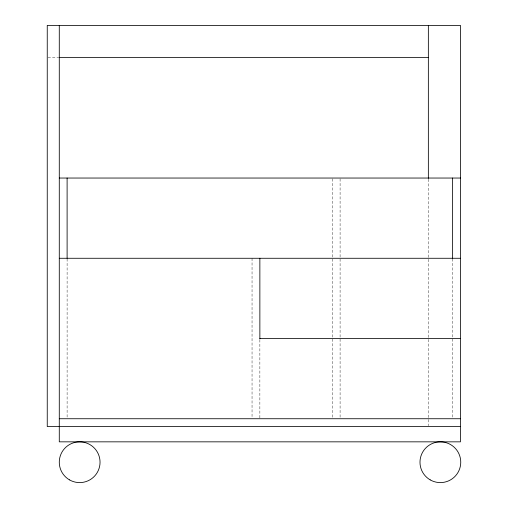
<?xml version="1.0" encoding="UTF-8"?>
<svg xmlns="http://www.w3.org/2000/svg" width="508" height="508" viewBox="0 0 508 508"><rect width="100%" height="100%" fill="white"/><g stroke="black" fill="none" stroke-linecap="round" stroke-linejoin="round"><path stroke-width="0.38" stroke-dasharray="2.54 1.91" d="M48 57.493L58.534 57.493M452.622 258.801L452.622 417.951M428.352 179.203L428.352 258.483M428.352 259.277L428.352 425.767M340.093 178.835L340.093 417.944M332.276 178.835L332.276 418.738M259.867 339.687L259.867 417.944M252.044 258.274L252.044 417.944M67.107 258.801L67.107 417.944"/><path stroke-width="0.76" d="M59.138 57.493L428.352 57.493M59.284 178.041L460.445 178.041M59.284 258.274L460.445 258.274M259.867 338.506L460.445 338.506M59.284 418.738L460.445 418.738M460.445 426.561L47.25 426.561L47.25 25.4L460.445 25.4L460.445 441.839L59.284 441.839L59.284 25.4M452.622 178.041L452.622 258.274M428.352 25.4L428.352 178.41M259.867 258.274L259.867 338.9M67.107 178.041L67.107 258.274M69.475 479.87A20.377 20.377 0 0 0 100.044 462.223A20.377 20.377 0 0 0 69.475 444.57A20.377 20.377 0 0 0 69.475 479.87M430.181 479.87A20.377 20.377 0 0 0 460.75 462.223A20.377 20.377 0 0 0 430.181 444.57A20.377 20.377 0 0 0 430.181 479.87"/></g></svg>
